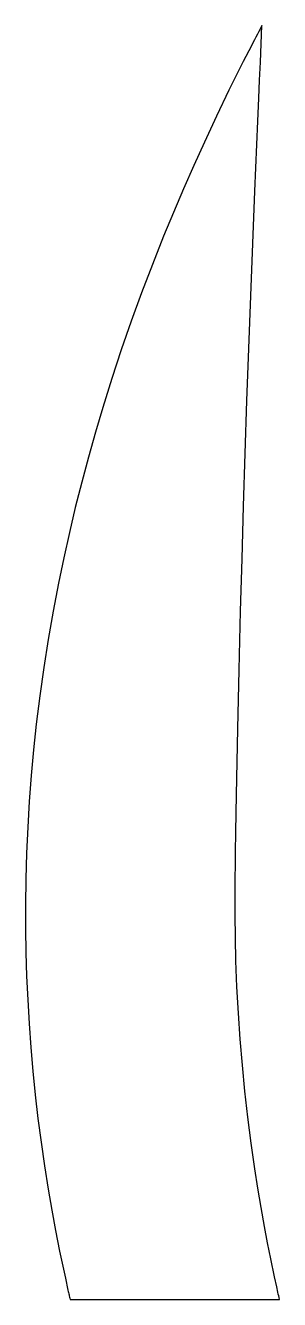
# Model space of a CAD drawing. Extents: x 9 to 38, y 4 to 149.
import ezdxf

# ---------------------------------------------------------------- set-up
doc = ezdxf.new("R2010")
doc.units = 0
doc.layers.get('0').update_dxf_attribs({"linetype": 'CONTINUOUS'})

msp = doc.modelspace()

# ---------------------------------------------------------------- linework, layer by layer
at = {"color": 7, "linetype": 'CONTINUOUS'}
msp.add_line((13.82, 3.57), (37.82, 3.57), dxfattribs=at)
at = {"color": 7, "linetype": 'CONTINUOUS', "flags": 128}
for points in [[(35.81, 149.32), (35.63, 148.97), (35.46, 148.65), (35.29, 148.33), (35.12, 148), (34.95, 147.67), (34.78, 147.34), (34.61, 147.01), (33.67, 145.19), (32.03, 141.91), (30.6, 138.96), (29.21, 135.99), (28, 133.31), (26.81, 130.63), (25.66, 127.93), (24.54, 125.23), (23.26, 121.99), (22.02, 118.75), (20.83, 115.49), (19.69, 112.22), (18.6, 108.93), (17.57, 105.63), (16.72, 102.79), (15.92, 99.93), (15.15, 97.07), (14.42, 94.19), (13.74, 91.31), (13.09, 88.41), (12.49, 85.51), (11.88, 82.31), (11.32, 79.09), (10.81, 75.87), (10.35, 72.64), (9.95, 69.41), (9.64, 66.46), (9.37, 63.51), (9.14, 60.55), (8.96, 57.59), (8.83, 54.63), (8.74, 51.67), (8.7, 48.71), (8.71, 45.99), (8.75, 43.28), (8.83, 40.56), (8.96, 37.84), (9.12, 35.13), (9.31, 32.41), (9.55, 29.7), (9.83, 26.99), (10.14, 24.29), (10.49, 21.58), (10.89, 18.88), (11.31, 16.18), (11.72, 13.81), (12.16, 11.45), (12.62, 9.1), (13.28, 6), (13.58, 4.64), (13.61, 4.5), (13.64, 4.37), (13.67, 4.24), (13.7, 4.1), (13.73, 3.98), (13.76, 3.86), (13.79, 3.73), (13.82, 3.57)], [(32.75, 51.7), (32.75, 52.27), (32.76, 52.79), (32.77, 53.28), (32.78, 53.74), (32.78, 54.23), (32.79, 54.72), (32.83, 57.08), (32.9, 61.31), (33.05, 68.86), (33.2, 75.59), (33.36, 82.32), (33.53, 88.31), (33.7, 94.34), (33.89, 100.36), (34.09, 106.37), (34.3, 112.37), (34.52, 118.38), (34.76, 124.37), (35, 130.38), (35.11, 133.03), (35.22, 135.69), (35.33, 138.36), (35.45, 141), (35.54, 143.06), (35.63, 145.12), (35.72, 147.21), (35.81, 149.32)], [(37.82, 3.57), (37.77, 3.81), (37.73, 4.01), (37.68, 4.2), (37.64, 4.41), (37.59, 4.61), (37.54, 4.82), (37.5, 5.03), (37.25, 6.18), (36.81, 8.23), (36.45, 10.07), (36.1, 11.92), (35.7, 14.11), (35.34, 16.31), (34.99, 18.51), (34.57, 21.47), (34.19, 24.43), (33.85, 27.4), (33.56, 30.38), (33.31, 33.36), (33.11, 36.34), (32.94, 39.33), (32.83, 42.32), (32.76, 44.94), (32.73, 47.57), (32.73, 49.88), (32.74, 50.9), (32.74, 51.1), (32.74, 51.28), (32.74, 51.47), (32.75, 51.7)]]:
    msp.add_lwpolyline(points, dxfattribs=at)

doc.saveas('drawing.dxf')
